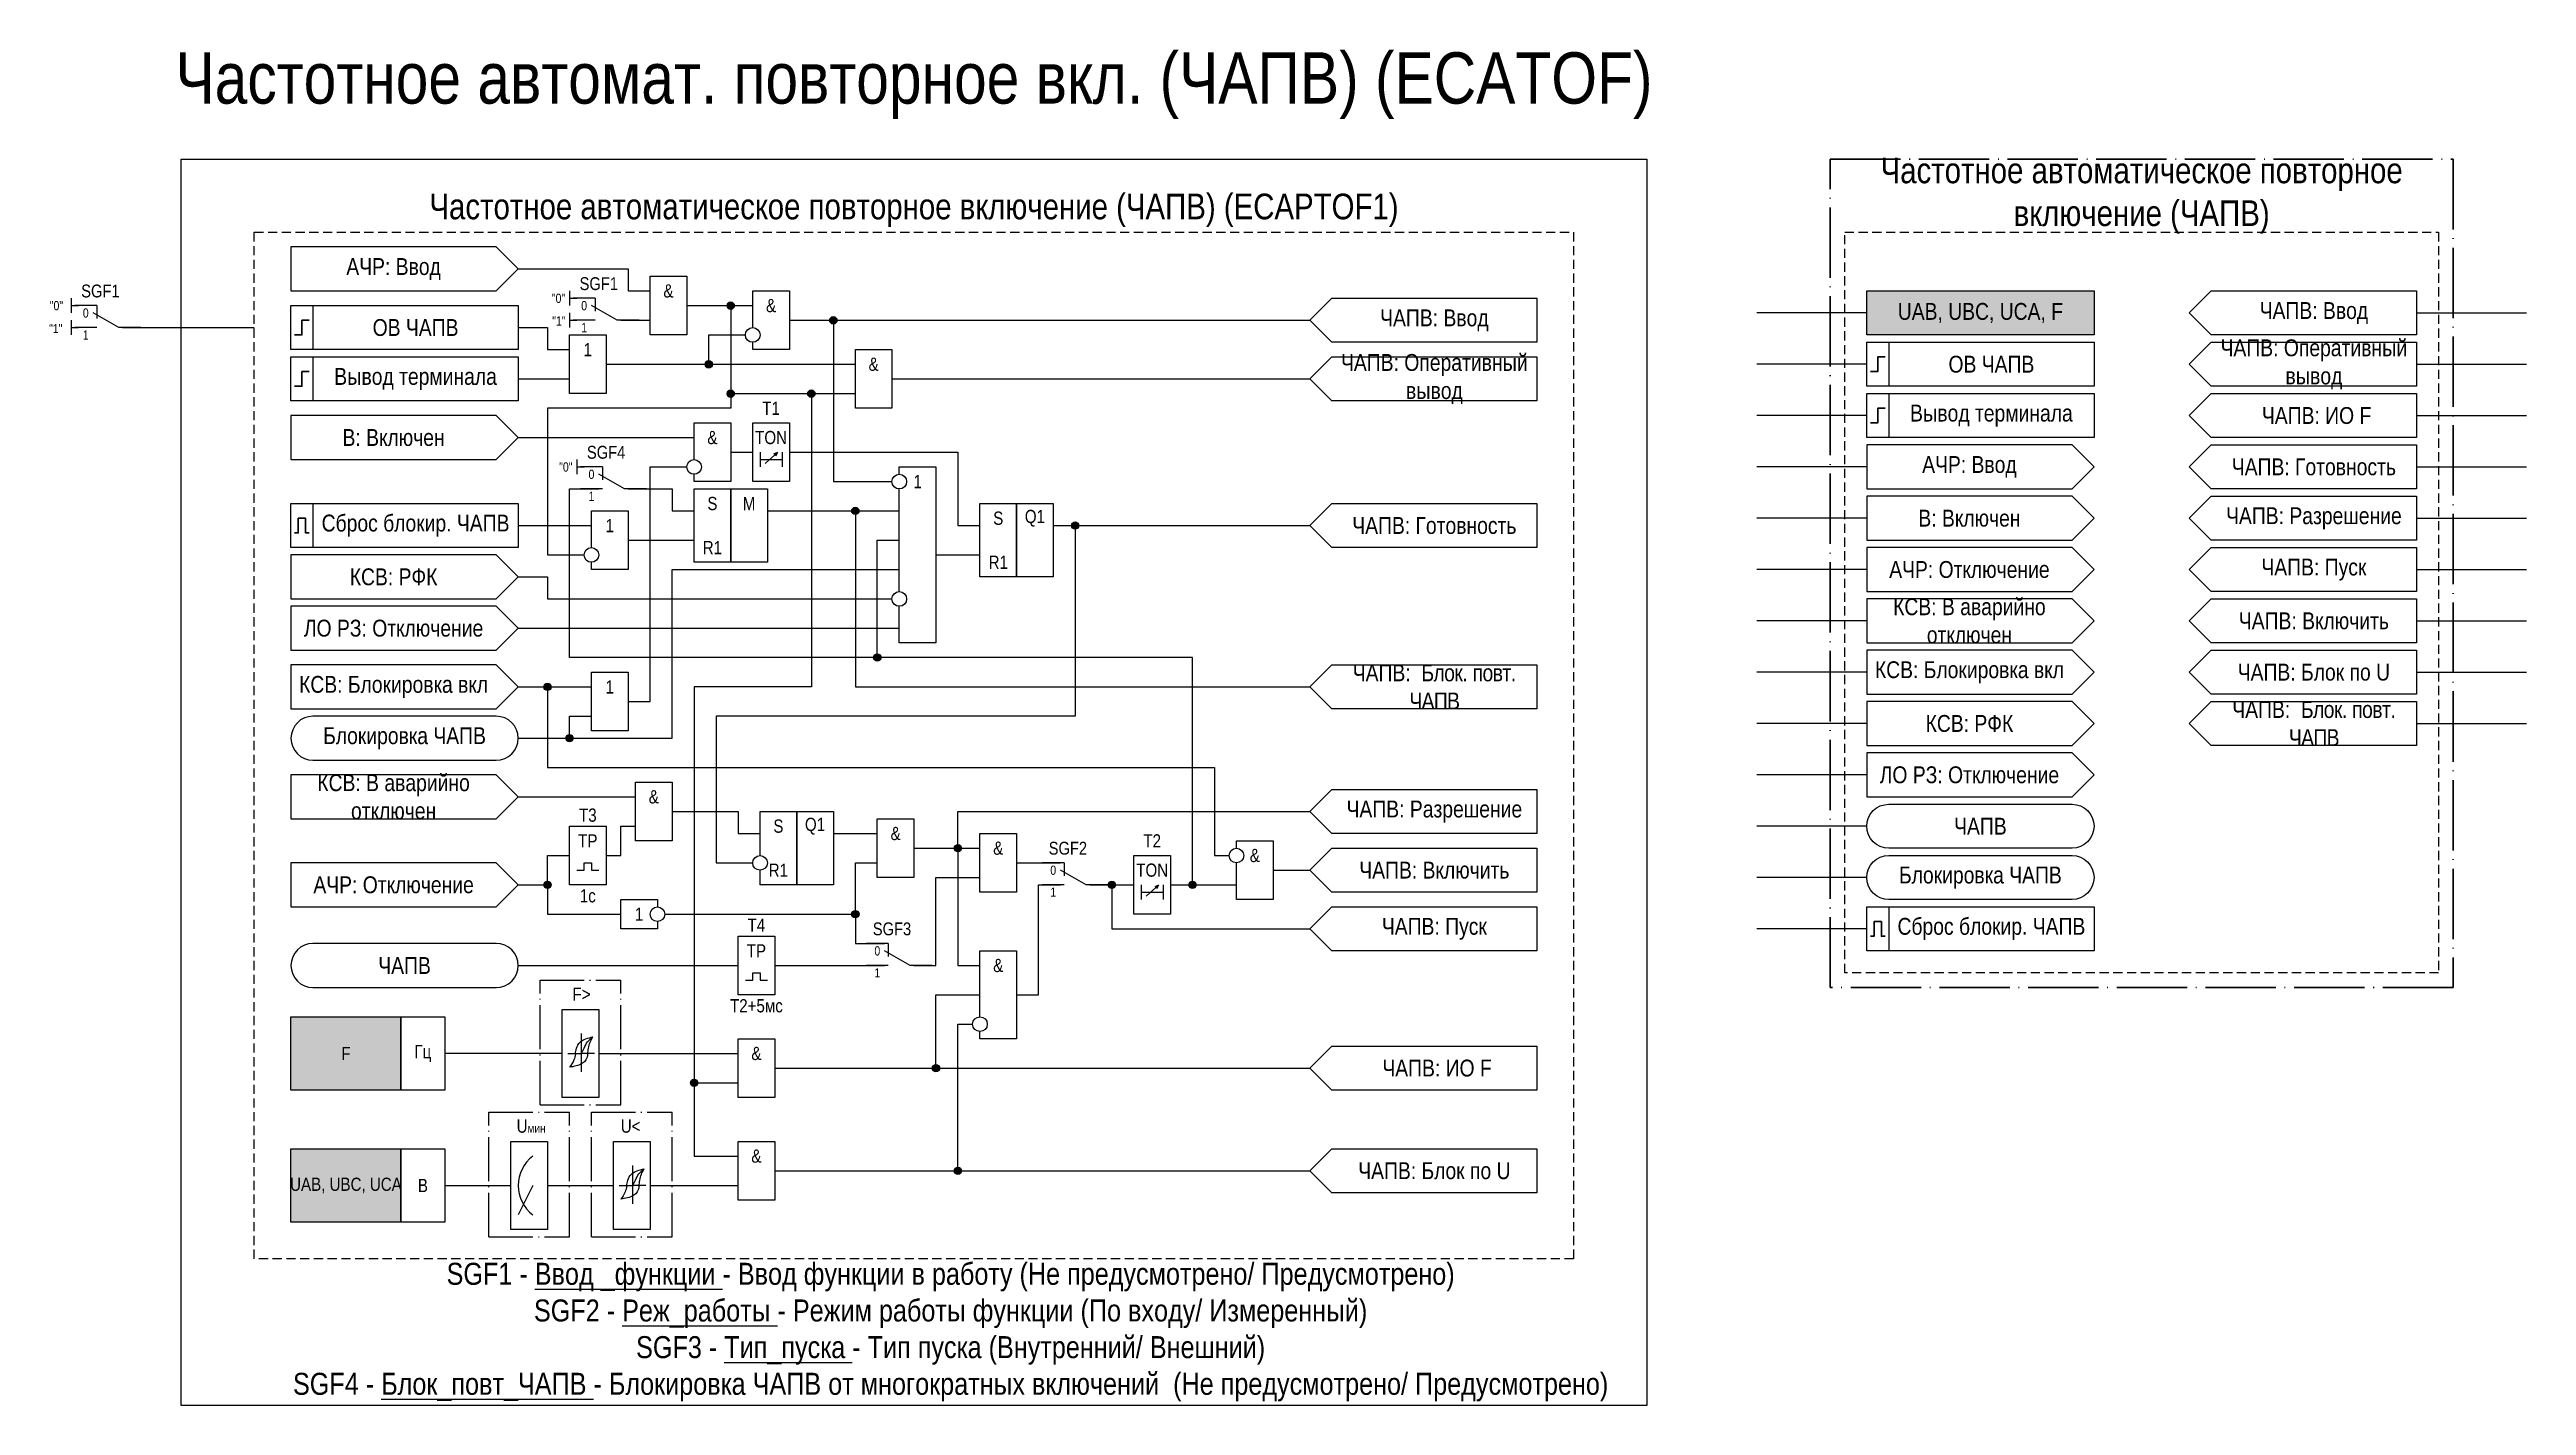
# Model space of a CAD drawing. Header units: millimetres. Extents: x -18 to 320, y 0 to 185.
import ezdxf
from ezdxf.enums import TextEntityAlignment as Align

# ---------------------------------------------------------------- set-up
doc = ezdxf.new("R2010")
doc.units = ezdxf.units.MM
doc.linetypes.add('ACAD_ISO04W100', pattern=[30, 24, -3, 0, -3])
doc.linetypes.add('штриховая2', pattern=[0.375, 0.25, -0.125])
doc.layers.add('TEXT', color=7, linetype='Continuous', lineweight=25)
doc.layers.add('Основная', color=7, linetype='Continuous')
doc.styles.add('1.8_Gost_RD', font='ARIALN.TTF', dxfattribs={"height": 1.8})
doc.styles.add('2.5_Gost_RD', font='ARIALN.TTF', dxfattribs={"height": 2.5})
doc.styles.add('3.5_Gost_RD', font='ARIALN.TTF', dxfattribs={"height": 3.5})
doc.styles.add('Вывод', font='ARIALN.TTF', dxfattribs={"height": 2.5})
doc.styles.add('Компонент', font='ARIALN.TTF', dxfattribs={"height": 3.5})

# ---------------------------------------------------------------- blocks, each defined once
blk = doc.blocks.new('*U1039')
at = {"layer": 'Основная', "linetype": 'ACAD_ISO04W100', "ltscale": 0.25}
for p, q in [((0, 0), (11, 0)), ((0, -17), (0, 0)), ((11, -17), (11, 0)), ((0, -17), (11, -17))]:
    blk.add_line(p, q, dxfattribs=at)
at = {"layer": 'Основная', "style": 'Компонент'}
blk.add_attdef('ОУ', text='', height=3.5, dxfattribs=at).set_placement((11, 0), align=Align.MIDDLE_CENTER)
blk = doc.blocks.new('*U892')
at = {"layer": 'Основная', "linetype": 'ACAD_ISO04W100', "ltscale": 0.25}
for p, q in [((0, 0), (11, 0)), ((0, -17), (0, 0)), ((11, -17), (11, 0)), ((0, -17), (11, -17))]:
    blk.add_line(p, q, dxfattribs=at)
at = {"layer": 'Основная', "style": 'Компонент'}
blk.add_attdef('ОУ', text='', height=3.5, dxfattribs=at).set_placement((11, 0), align=Align.MIDDLE_CENTER)
blk = doc.blocks.new('Точка')
at = {"ltscale": 100}
h = blk.add_hatch(color=256, dxfattribs=at)
h.dxf.hatch_style = 1
edge = h.paths.add_edge_path()
edge.add_arc((0, 0), 0.5, 0, 360)
blk.add_circle((0, 0), 0.5, dxfattribs=at)
blk = doc.blocks.new('*U958')
at = {"layer": 'Основная', "color": 0}
blk.add_line((0, 0), (7, 4), dxfattribs=at)
at = {"layer": 'Основная', "ltscale": 0.35}
blk.add_line((6, 6), (6, 2.5), dxfattribs=at)
blk = doc.blocks.new('*U1042')
at = {"layer": 'Основная', "color": 0}
for p, q in [((-3, 6), (-9, 6)), ((-3, 0), (-9, 0)), ((9, 0), (3, 0))]:
    blk.add_line(p, q, dxfattribs=at)
at = {"layer": 'Основная', "ltscale": 0.25, "xscale": -1}
blk.add_blockref('*U958', (3, 0), dxfattribs=at)
at = {"layer": 'Основная'}
for tag, height, style, p in [('В1', 2.5, 'Вывод', (-13, 6)), ('ОУ', 3.5, 'Компонент', (-2, 10)), ('В2', 2.5, 'Вывод', (-6, 4)), ('В3', 2.5, 'Вывод', (-6, -2))]:
    blk.add_attdef(tag, text='', height=height, dxfattribs=dict(at, style=style)).set_placement(p, align=Align.MIDDLE_CENTER)
blk = doc.blocks.new('*U985')
at = {"layer": 'Основная', "color": 0}
for p, q in [((-3, 6), (-9, 6)), ((-3, 0), (-9, 0)), ((9, 0), (3, 0))]:
    blk.add_line(p, q, dxfattribs=at)
at = {"layer": 'Основная', "ltscale": 0.25, "xscale": -1}
blk.add_blockref('*U958', (3, 0), dxfattribs=at)
at = {"layer": 'Основная'}
for tag, height, style, p in [('В1', 2.5, 'Вывод', (-14, 6)), ('ОУ', 3.5, 'Компонент', (-2, 10)), ('В2', 2.5, 'Вывод', (-6, 4)), ('В3', 2.5, 'Вывод', (-6, -2))]:
    blk.add_attdef(tag, text='', height=height, dxfattribs=dict(at, style=style)).set_placement(p, align=Align.MIDDLE_CENTER)

msp = doc.modelspace()

# ---------------------------------------------------------------- hatches: boundary and pattern name
at = {"ltscale": 100, "true_color": 0xf7941d}
h = msp.add_hatch(color=30, dxfattribs=at)
h.dxf.hatch_style = 1
h.paths.add_polyline_path([(230, 152), (261, 152), (261, 146), (230, 146)])
at = {"ltscale": 100, "true_color": 0xef8637}
h = msp.add_hatch(color=30, dxfattribs=at)
h.dxf.hatch_style = 1
h.paths.add_polyline_path([(15, 53), (30, 53), (30, 43), (15, 43)])
h = msp.add_hatch(color=30, dxfattribs=at)
h.dxf.hatch_style = 1
h.paths.add_polyline_path([(15, 35), (30, 35), (30, 25), (15, 25)])

# ---------------------------------------------------------------- linework, layer by layer
at = {"color": 6, "ltscale": 100}
for p, q in [((-15, 151), (-15, 149)), ((-15, 150), (-14, 150)), ((-15, 148), (-15, 146)), ((-15, 147), (-14, 147))]:
    msp.add_line(p, q, dxfattribs=at)
at = {"ltscale": 100}
for p, q in [((53, 152), (53, 150)), ((53, 151), (54, 151)), ((53, 149), (53, 147)), ((230, 149), (215, 149)), ((305, 149), (320, 149)), ((53, 148), (54, 148)), ((230, 142), (215, 142)), ((305, 142), (320, 142)), ((230, 135), (215, 135)), ((305, 135), (320, 135)), ((54, 129), (54, 127)), ((79.7, 128.46), (81.37, 129.95)), ((81.37, 129.95), (80.85, 129.73)), ((81.37, 129.95), (81.11, 129.48)), ((54, 128), (55, 128)), ((230, 128), (215, 128)), ((305, 128), (320, 128)), ((230, 121), (215, 121)), ((305, 121), (320, 121)), ((230, 114), (215, 114)), ((305, 114), (320, 114)), ((230, 107), (215, 107)), ((305, 107), (320, 107)), ((230, 100), (215, 100)), ((305, 100), (320, 100)), ((230, 93), (215, 93)), ((305, 93), (320, 93)), ((230, 86), (215, 86)), ((230, 79), (215, 79)), ((230, 72), (215, 72)), ((131.7, 69.46), (133.37, 70.95)), ((133.37, 70.95), (132.85, 70.73)), ((133.37, 70.95), (133.11, 70.48)), ((230, 65), (215, 65)), ((64, 30), (76, 30))]:
    msp.add_line(p, q, dxfattribs=at)
for p, q in [((54.6, 50.72), (54.6, 45.52)), ((61.6, 32.72), (61.6, 27.52))]:
    msp.add_line(p, q)
at = {"color": 7, "ltscale": 100}
for p, q in [((52.79, 48), (54.6, 48)), ((56.42, 48), (54.6, 48)), ((48, 30), (46, 26)), ((59.79, 30), (61.6, 30)), ((63.42, 30), (61.6, 30))]:
    msp.add_line(p, q, dxfattribs=at)
at = {"color": 3, "ltscale": 100}
msp.add_lwpolyline([(0, 170), (200, 170), (200, 0), (0, 0)], close=True, dxfattribs=at)
at = {"color": 251, "linetype": 'ACAD_ISO04W100', "lineweight": 30, "ltscale": 0.4, "true_color": 0x58595b}
msp.add_lwpolyline([(225, 170), (310, 170), (310, 57), (225, 57)], close=True, dxfattribs=at)
at = {"linetype": 'штриховая2', "ltscale": 5}
for points in [[(10, 160), (190, 160), (190, 20), (10, 20)], [(227, 160), (308, 160), (308, 59), (227, 59)]]:
    msp.add_lwpolyline(points, close=True, dxfattribs=at)
at = {"ltscale": 100}
for points in [[(46, 155), (43, 158), (15, 158), (15, 152), (43, 152), (46, 155)], [(46, 155), (61, 155), (61, 152), (64, 152)], [(69, 150), (75, 150), (75, 136), (50, 136), (50, 116), (55, 116)], [(69, 150), (75, 150), (75, 138), (92, 138)], [(69, 150), (75, 150), (75, 138), (86, 138), (86, 98), (70, 98), (70, 44), (76, 44)], [(69, 150), (78, 150)], [(69, 150), (75, 150), (75, 138), (86, 138), (86, 98), (70, 98), (70, 34), (76, 34)], [(78, 147), (78, 152), (83, 152), (83, 144), (78, 144), (78, 145)], [(154, 148), (157, 151), (185, 151), (185, 145), (157, 145), (154, 148)], [(46, 147), (50, 147), (50, 144), (53, 144)], [(58, 142), (72, 142), (72, 146), (77, 146)], [(60, 148), (64, 148)], [(83, 148), (154, 148)], [(83, 148), (89, 148), (89, 126), (97, 126)], [(58, 142), (92, 142)], [(154, 140), (157, 143), (185, 143), (185, 137), (157, 137), (154, 140)], [(46, 140), (53, 140)], [(97, 140), (154, 140)], [(46, 132), (43, 135), (15, 135), (15, 129), (43, 129), (46, 132)], [(46, 132), (70, 132)], [(70, 129), (70, 134), (75, 134), (75, 126), (70, 126), (70, 127)], [(75, 130), (78, 130)], [(79, 130), (79, 128)], [(79, 129), (82, 129)], [(82, 130), (82, 128)], [(83, 130), (106, 130), (106, 120), (109, 120)], [(261, 128), (258, 131), (230, 131), (230, 125), (258, 125), (261, 128)], [(61, 96), (64, 96), (64, 128), (69, 128)], [(98, 127), (98, 128), (103, 128), (103, 104), (98, 104), (98, 109)], [(135, 71), (138, 71), (138, 102), (53, 102), (53, 125), (57, 125)], [(56, 117), (56, 122), (61, 122), (61, 114), (56, 114), (56, 115)], [(61, 125), (67, 125), (67, 122), (70, 122)], [(80, 122), (98, 122)], [(80, 122), (92, 122), (92, 98), (154, 98)], [(98, 111), (98, 125)], [(154, 120), (157, 123), (185, 123), (185, 117), (157, 117), (154, 120)], [(261, 121), (258, 124), (230, 124), (230, 118), (258, 118), (261, 121)], [(46, 120), (56, 120)], [(119, 120), (122, 120), (122, 94), (73, 94), (73, 74), (78, 74)], [(119, 120), (154, 120)], [(46, 113), (43, 116), (15, 116), (15, 110), (43, 110), (46, 113)], [(61, 118), (70, 118)], [(135, 71), (138, 71), (138, 102), (95, 102), (95, 118), (98, 118)], [(103, 116), (109, 116)], [(46, 91), (67, 91), (67, 114), (98, 114)], [(46, 113), (50, 113), (50, 110), (97, 110)], [(46, 106), (43, 109), (15, 109), (15, 103), (43, 103), (46, 106)], [(46, 106), (98, 106)], [(46, 98), (43, 101), (15, 101), (15, 95), (43, 95), (46, 98)], [(154, 98), (157, 101), (185, 101), (185, 95), (157, 95), (154, 98)], [(46, 98), (56, 98)], [(46, 98), (50, 98), (50, 87), (141, 87), (141, 75), (143, 75)], [(46, 91), (53, 91), (53, 94), (56, 94)], [(46, 83), (43, 86), (15, 86), (15, 80), (43, 80), (46, 83)], [(46, 83), (62, 83)], [(154, 81), (157, 84), (185, 84), (185, 78), (157, 78), (154, 81)], [(58, 75), (60, 75), (60, 79), (62, 79)], [(67, 81), (76, 81), (76, 78), (79, 78)], [(79, 75), (79, 81), (84, 81), (84, 71), (79, 71), (79, 73)], [(89, 78), (95, 78)], [(100, 76), (106, 76), (106, 81), (154, 81)], [(46, 71), (50, 71), (50, 75), (53, 75)], [(100, 76), (106, 76), (106, 60), (109, 60)], [(100, 76), (109, 76)], [(144, 76), (144, 77), (149, 77), (149, 69), (144, 69), (144, 74)], [(154, 73), (157, 76), (185, 76), (185, 70), (157, 70), (154, 73)], [(46, 71), (43, 74), (15, 74), (15, 68), (43, 68), (46, 71)], [(46, 71), (50, 71), (50, 67), (60, 67)], [(54, 73), (55, 73), (55, 74), (56, 74), (56, 73), (57, 73)], [(66, 67), (92, 67), (92, 74), (95, 74)], [(100, 60), (103, 60), (103, 72), (109, 72)], [(114, 74), (120, 74)], [(114, 56), (117, 56), (117, 71), (120, 71)], [(124, 71), (127, 71), (127, 65), (154, 65)], [(127, 71), (130, 71)], [(131, 71), (131, 69)], [(134, 71), (134, 69)], [(135, 71), (144, 71)], [(149, 73), (154, 73)], [(65, 66), (65, 65), (60, 65), (60, 69), (65, 69), (65, 68)], [(131, 70), (134, 70)], [(154, 65), (157, 68), (185, 68), (185, 62), (157, 62), (154, 65)], [(66, 67), (92, 67), (92, 63), (96, 63)], [(109, 53), (109, 62), (114, 62), (114, 50), (109, 50), (109, 51)], [(46, 60), (76, 60)], [(77, 58), (78, 58), (78, 59), (79, 59), (79, 58), (80, 58)], [(81, 60), (96, 60)], [(81, 46), (103, 46), (103, 56), (109, 56)], [(81, 32), (106, 32), (106, 52), (108, 52)], [(52, 48), (36, 48)], [(57, 48), (76, 48)], [(154, 46), (157, 49), (185, 49), (185, 43), (157, 43), (154, 46)], [(81, 46), (154, 46)], [(154, 32), (157, 35), (185, 35), (185, 29), (157, 29), (154, 32)], [(81, 32), (154, 32)], [(36, 30), (45, 30)], [(50, 30), (59, 30)]]:
    msp.add_lwpolyline(points, dxfattribs=at)
for points in [[(64, 154), (69, 154), (69, 146), (64, 146)], [(15, 150), (18, 150), (18, 144), (15, 144)], [(15, 150), (46, 150), (46, 144), (15, 144)], [(230, 152), (261, 152), (261, 146), (230, 146)], [(305, 152), (305, 146), (277, 146), (274, 149), (277, 152)], [(53, 146), (58, 146), (58, 138), (53, 138)], [(15, 143), (46, 143), (46, 137), (15, 137)], [(15, 143), (18, 143), (18, 137), (15, 137)], [(92, 144), (97, 144), (97, 136), (92, 136)], [(230, 145), (233, 145), (233, 139), (230, 139)], [(230, 145), (261, 145), (261, 139), (230, 139)], [(305, 145), (305, 139), (277, 139), (274, 142), (277, 145)], [(230, 138), (261, 138), (261, 132), (230, 132)], [(230, 138), (233, 138), (233, 132), (230, 132)], [(277, 138), (305, 138), (305, 132), (277, 132), (274, 135)], [(78, 134), (83, 134), (83, 126), (78, 126)], [(277, 131), (305, 131), (305, 125), (277, 125), (274, 128)], [(15, 123), (18, 123), (18, 117), (15, 117)], [(15, 123), (46, 123), (46, 117), (15, 117)], [(70, 125), (75, 125), (75, 115), (70, 115)], [(75, 125), (80, 125), (80, 115), (75, 115)], [(109, 123), (114, 123), (114, 113), (109, 113)], [(114, 123), (119, 123), (119, 113), (114, 113)], [(277, 124), (305, 124), (305, 118), (277, 118), (274, 121)], [(277, 117), (305, 117), (305, 111), (277, 111), (274, 114)], [(277, 110), (305, 110), (305, 104), (277, 104), (274, 107)], [(277, 103), (305, 103), (305, 97), (277, 97), (274, 100)], [(56, 100), (61, 100), (61, 92), (56, 92)], [(277, 96), (305, 96), (305, 90), (277, 90), (274, 93)], [(62, 85), (67, 85), (67, 77), (62, 77)], [(53, 79), (58, 79), (58, 71), (53, 71)], [(84, 81), (89, 81), (89, 71), (84, 71)], [(95, 80), (100, 80), (100, 72), (95, 72)], [(109, 78), (114, 78), (114, 70), (109, 70)], [(130, 75), (135, 75), (135, 67), (130, 67)], [(230, 68), (261, 68), (261, 62), (230, 62)], [(230, 68), (233, 68), (233, 62), (230, 62)], [(76, 64), (81, 64), (81, 56), (76, 56)], [(15, 53), (30, 53), (30, 43), (15, 43)], [(30, 53), (36, 53), (36, 43), (30, 43)], [(52, 54), (57, 54), (57, 42), (52, 42)], [(76, 50), (81, 50), (81, 42), (76, 42)], [(15, 35), (30, 35), (30, 25), (15, 25)], [(30, 35), (36, 35), (36, 25), (30, 25)], [(45, 36), (50, 36), (50, 24), (45, 24)], [(59, 36), (64, 36), (64, 24), (59, 24)], [(76, 36), (81, 36), (81, 28), (76, 28)]]:
    msp.add_lwpolyline(points, close=True, dxfattribs=at)
at = {"color": 6, "ltscale": 100}
msp.add_lwpolyline([(-8, 147), (10, 147)], dxfattribs=at)
at = {"lineweight": 30, "ltscale": 100}
for points in [[(17.5, 148), (16.5, 148), (16.5, 146), (15.5, 146)], [(232.5, 143), (231.5, 143), (231.5, 141), (230.5, 141)], [(17.5, 141), (16.5, 141), (16.5, 139), (15.5, 139)], [(232.5, 136), (231.5, 136), (231.5, 134), (230.5, 134)], [(15.5, 119), (16, 119), (16, 121), (17, 121), (17, 119), (17.5, 119)], [(230.5, 64), (231, 64), (231, 66), (232, 66), (232, 64), (232.5, 64)]]:
    msp.add_lwpolyline(points, dxfattribs=at)
at = {"ltscale": 100}
for points in [[(18, 88), (43, 88, 1), (43, 94), (18, 94, 1)], [(233, 76, -1), (233, 82), (258, 82, -1), (258, 76)], [(233, 69, -1), (233, 75), (258, 75, -1), (258, 69)], [(18, 57), (43, 57, 1), (43, 63), (18, 63, 1)]]:
    msp.add_lwpolyline(points, format="xyb", close=True, dxfattribs=at)
msp.add_circle((78, 146), 1)
for centre in [(70, 128), (98, 126), (56, 116), (98, 110), (79, 74), (144, 75), (65, 67), (109, 52)]:
    msp.add_circle(centre, 1, dxfattribs=at)
at = {"color": 7, "ltscale": 100}
msp.add_arc((51, 30), 5, 126.8699, 233.1301, dxfattribs=at)
for points in [[(53.8, 47.92), (53.6, 47.13), (53, 46.12)], [(55.48, 47.92), (55.25, 47.13), (54.76, 46.67), (53, 46.12)], [(53.8, 47.92), (53.95, 48.71), (54.44, 49.54), (56.2, 50.26)], [(54.6, 48), (55, 48.72), (55.47, 49.6), (56.2, 50.26)], [(55.48, 47.92), (55.6, 48.71), (55.81, 49.54), (56.2, 50.26)], [(60.8, 29.92), (60.95, 30.71), (61.44, 31.54), (63.2, 32.26)], [(61.6, 30), (62, 30.72), (62.47, 31.6), (63.2, 32.26)], [(62.48, 29.92), (62.6, 30.71), (62.81, 31.54), (63.2, 32.26)], [(60.8, 29.92), (60.6, 29.13), (60, 28.12)], [(62.48, 29.92), (62.25, 29.13), (61.76, 28.67), (60, 28.12)]]:
    msp.add_spline(points, degree=3)
at = {"layer": 'TEXT', "ltscale": 100}
for points in [[(230, 117), (230, 111), (258, 111), (261, 114), (258, 117)], [(230, 110), (230, 104), (258, 104), (261, 107), (258, 110)], [(230, 103), (230, 97), (258, 97), (261, 100), (258, 103)], [(230, 96), (230, 90), (258, 90), (261, 93), (258, 96)], [(230, 89), (230, 83), (258, 83), (261, 86), (258, 89)]]:
    msp.add_lwpolyline(points, close=True, dxfattribs=at)

# ---------------------------------------------------------------- block references
at = {"ltscale": 100}
for p in [(75, 150), (89, 148), (72, 142), (75, 138), (86, 138), (92, 122), (122, 120), (95, 102), (50, 98), (53, 91), (106, 76), (106, 76), (50, 71), (127, 71), (138, 71), (92, 67), (92, 67), (70, 44), (103, 46), (106, 32)]:
    msp.add_blockref('Точка', p, dxfattribs=at)
at = {"layer": 'Основная', "color": 6, "ltscale": 0.25, "xscale": 0.5, "yscale": 0.5, "zscale": 0.5}
msp.add_blockref('*U985', (-10, 147), dxfattribs=at).add_auto_attribs({'ОУ': 'SGF1', 'В1': '"0"', 'В2': '0', 'В3': '1'})
at = {"layer": 'Основная', "ltscale": 0.25, "xscale": 0.5, "yscale": 0.5, "zscale": 0.5}
for p, values in [((58, 148), {'ОУ': 'SGF1', 'В1': '"0"', 'В2': '0', 'В3': '1'}), ((59, 125), {'ОУ': 'SGF4', 'В1': '"0"', 'В2': '0', 'В3': '1'})]:
    msp.add_blockref('*U1042', p, dxfattribs=at).add_auto_attribs(values)
at = {"layer": 'Основная', "ltscale": 0.25}
ref = msp.add_blockref('*U985', (122, 71), dxfattribs=dict(at, xscale=0.5, yscale=0.5, zscale=0.5))
ref.add_attrib('ОУ', 'SGF2', dxfattribs={"height": 1.75, "style": 'Компонент'}).set_placement((121, 76), align=Align.MIDDLE_CENTER)
ref.add_attrib('В2', '0', dxfattribs={"height": 1.25, "style": 'Вывод'}).set_placement((119, 73), align=Align.MIDDLE_CENTER)
ref.add_attrib('В3', '1', dxfattribs={"height": 1.25, "style": 'Вывод'}).set_placement((119, 70), align=Align.MIDDLE_CENTER)
ref = msp.add_blockref('*U985', (98, 60), dxfattribs=dict(at, xscale=0.5, yscale=0.5, zscale=0.5))
ref.add_attrib('ОУ', 'SGF3', dxfattribs={"height": 1.75, "style": 'Компонент'}).set_placement((97, 65), align=Align.MIDDLE_CENTER)
ref.add_attrib('В2', '0', dxfattribs={"height": 1.25, "style": 'Вывод'}).set_placement((95, 62), align=Align.MIDDLE_CENTER)
ref.add_attrib('В3', '1', dxfattribs={"height": 1.25, "style": 'Вывод'}).set_placement((95, 59), align=Align.MIDDLE_CENTER)
for name, p in [('*U1039', (49, 58)), ('*U892', (42, 40)), ('*U1039', (56, 40))]:
    msp.add_blockref(name, p, dxfattribs=at)

# ---------------------------------------------------------------- texts
at = {"color": 30, "ltscale": 100, "attachment_point": 5, "style": '3.5_Gost_RD'}
for s, insert, char_height, width in [('{\\C3;Частотное автомат. повторное вкл. (ЧАПВ) (ECATOF)}', (100, 180), 7, 200), ('Частотное автоматическое повторное включение (ЧАПВ)', (267.5, 165), 3.5, 85), ('Частотное автоматическое повторное включение (ЧАПВ) (ECAPTOF1)', (100, 163), 3.5, 180), ('SGF1 - {\\LВвод _функции} - Ввод функции в работу (Не предусмотрено/ Предусмотрено)\\PSGF2 - {\\LРеж_работы} - Режим работы функции (По входу/ Измеренный)\\PSGF3 - {\\LТип_пуска} - Тип пуска (Внутренний/ Внешний)\\PSGF4 - {\\LБлок_повт_ЧАПВ} - Блокировка ЧАПВ от многократных включений ^I(Не предусмотрено/ Предусмотрено)', (105, 10), 3, 190)]:
    msp.add_mtext(s, dxfattribs=dict(at, insert=insert, char_height=char_height, width=width))
at = {"ltscale": 100, "attachment_point": 5}
for s, insert, char_height, width, style in [('&', (66.5, 152), 1.8, 5, '2.5_Gost_RD'), ('&', (80.5, 150), 1.8, 5, '2.5_Gost_RD'), ('ЧАПВ: Ввод', (291, 149), 2.3, 28, '2.5_Gost_RD'), ('ЧАПВ: Оперативный вывод', (291, 142), 2.3, 28, '2.5_Gost_RD'), ('1', (55.5, 144), 1.8, 5, '2.5_Gost_RD'), ('&', (94.5, 142), 1.8, 5, '2.5_Gost_RD'), ('T1', (80.5, 136), 1.8, 5, '2.5_Gost_RD'), (' ЧАПВ: ИО F', (291, 135), 2.3, 28, '2.5_Gost_RD'), ('&', (72.5, 132), 1.8, 5, '2.5_Gost_RD'), ('TON', (80.5, 132), 1.8, 5, '2.5_Gost_RD'), ('ЧАПВ: Готовность', (291, 128), 2.3, 28, '2.5_Gost_RD'), ('1', (100.5, 126), 1.8, 5, '2.5_Gost_RD'), ('S', (72.5, 123), 1.8, 5, '2.5_Gost_RD'), ('М', (77.5, 123), 1.8, 5, '2.5_Gost_RD'), ('S', (111.5, 121), 1.8, 5, '2.5_Gost_RD'), ('Q1', (116.5, 121), 1.8, 5, '2.5_Gost_RD'), ('ЧАПВ: Разрешение', (291, 121), 2.3, 28, '2.5_Gost_RD'), ('1', (58.5, 120), 1.8, 5, '2.5_Gost_RD'), ('R1', (72.5, 117), 1.8, 5, '2.5_Gost_RD'), ('R1', (111.5, 115), 1.8, 5, '2.5_Gost_RD'), ('ЧАПВ: Пуск', (291, 114), 2.3, 28, '2.5_Gost_RD'), ('ЧАПВ: Включить', (291, 107), 2.3, 28, '2.5_Gost_RD'), ('1', (58.5, 98), 1.8, 5, '2.5_Gost_RD'), ('ЧАПВ: Блок по U', (291, 100), 2.3, 28, '2.5_Gost_RD'), ('ЧАПВ:  {\\T0.95;Блок. повт. ЧАПВ}', (291, 93), 2.3, 28, '2.5_Gost_RD'), ('T3', (55.5, 80.5), 1.8, 5, '2.5_Gost_RD'), ('&', (64.5, 83), 1.8, 5, '2.5_Gost_RD'), ('TP', (55.5, 77), 1.8, 5, '2.5_Gost_RD'), ('S', (81.5, 79), 1.8, 5, '2.5_Gost_RD'), ('Q1', (86.5, 79), 1.8, 5, '2.5_Gost_RD'), ('&', (97.5, 78), 1.8, 5, '2.5_Gost_RD'), ('T2', (132.5, 77), 1.8, 5, '2.5_Gost_RD'), ('ЧАПВ', (245.5, 79), 2.3, 31, '2.5_Gost_RD'), ('&', (111.5, 76), 1.8, 5, '2.5_Gost_RD'), ('&', (146.5, 75), 1.8, 5, '2.5_Gost_RD'), ('R1', (81.5, 73), 1.8, 5, '2.5_Gost_RD'), ('TON', (132.5, 73), 1.8, 5, '2.5_Gost_RD'), ('1с', (55.5, 69.5), 1.8, 5, '2.5_Gost_RD'), ('1', (62.5, 67), 1.8, 5, '2.5_Gost_RD'), ('T4', (78.5, 65.5), 1.8, 5, '2.5_Gost_RD'), ('TP', (78.5, 62), 1.8, 5, '2.5_Gost_RD'), ('&', (111.5, 60), 1.8, 5, '2.5_Gost_RD'), ('Т2+5мс', (78.5, 54.5), 1.8, 5, '2.5_Gost_RD'), ('F', (22.5, 48), 1.8, 15, '1.8_Gost_RD'), ('Гц', (33, 48), 1.8, 6, '1.8_Gost_RD'), ('&', (78.5, 48), 1.8, 5, '2.5_Gost_RD'), ('&', (78.5, 34), 1.8, 5, '2.5_Gost_RD'), ('UAB, UBC, UCA', (22.5, 30), 1.8, 15, '1.8_Gost_RD'), ('В', (33, 30), 1.8, 6, '1.8_Gost_RD')]:
    msp.add_mtext(s, dxfattribs=dict(at, insert=insert, char_height=char_height, width=width, style=style))
at = {"color": 6, "ltscale": 100, "insert": (-18, 147.5), "char_height": 1.25, "attachment_point": 1, "style": '3.5_Gost_RD'}
msp.add_mtext_dynamic_manual_height_columns('"1"', width=2, gutter_width=17.5, heights=[0], dxfattribs=at)
at = {"ltscale": 100, "insert": (50.65, 148.54), "char_height": 1.25, "attachment_point": 1, "style": '3.5_Gost_RD'}
msp.add_mtext_dynamic_manual_height_columns('"1"', width=2, gutter_width=17.5, heights=[0], dxfattribs=at)
at = {"color": 3, "ltscale": 100, "insert": (245.5, 72), "char_height": 2.3, "width": 31, "attachment_point": 5, "style": '2.5_Gost_RD'}
msp.add_mtext('Блокировка ЧАПВ', dxfattribs=at)
at = {"color": 7, "ltscale": 100, "char_height": 1.8, "attachment_point": 1, "style": '1.8_Gost_RD'}
for s, width, insert in [('\\pi4.41288;F>', 10, (49, 57)), ('\\pi2.78586;U{\\H0.66667x;мин}', 11, (43, 39)), ('U<', 4, (60, 39))]:
    msp.add_mtext_dynamic_manual_height_columns(s, width=width, gutter_width=17.5, heights=[0], dxfattribs=dict(at, insert=insert))
at = {"layer": 'TEXT', "ltscale": 100, "char_height": 2.3, "attachment_point": 5, "style": '2.5_Gost_RD'}
for s, insert, width in [('АЧР: Ввод', (29, 155), 28), ('ЧАПВ: Ввод', (171, 148), 28), ('ОВ ЧАПВ', (32, 147), 28), ('ЧАПВ: Оперативный вывод', (171, 140), 28), ('ОВ ЧАПВ', (247, 142), 28), ('Вывод терминала', (32, 140), 28), ('Вывод терминала', (247, 135), 28), ('В: Включен', (29, 132), 28), ('АЧР: Ввод', (244, 128), 28), ('В: Включен', (244, 121), 28), ('Сброс блокир. ЧАПВ', (32, 120), 28), ('ЧАПВ: Готовность', (171, 120), 28), ('АЧР: Отключение', (244, 114), 28), ('{\\C256;КСВ: РФК}', (29, 113), 28), ('КСВ: В аварийно отключен', (244, 107), 28), ('ЛО РЗ: Отключение', (29, 106), 28), ('КСВ: Блокировка вкл', (244, 100), 28), ('КСВ: Блокировка вкл', (29, 98), 28), ('ЧАПВ:  {\\T0.95;Блок. повт. ЧАПВ}', (171, 98), 28), ('Блокировка ЧАПВ', (30.5, 91), 31), ('{\\C256;КСВ: РФК}', (244, 93), 28), ('КСВ: В аварийно отключен', (29, 83), 28), ('ЛО РЗ: Отключение', (244, 86), 28), ('ЧАПВ: Разрешение', (171, 81), 28), ('АЧР: Отключение', (29, 71), 28), ('ЧАПВ: Включить', (171, 73), 28), ('ЧАПВ: Пуск', (171, 65), 28), ('Сброс блокир. ЧАПВ', (247, 65), 28), ('ЧАПВ', (30.5, 60), 31), (' ЧАПВ: ИО F', (171, 46), 28), ('ЧАПВ: Блок по U', (171, 32), 28)]:
    msp.add_mtext(s, dxfattribs=dict(at, insert=insert, width=width))
at = {"layer": 'TEXT', "color": 0, "ltscale": 100, "insert": (245.5, 149), "char_height": 2.3, "width": 31, "attachment_point": 5, "style": '2.5_Gost_RD'}
msp.add_mtext('{\\C256;UAB, UBC, UCA, F}', dxfattribs=at)

doc.saveas('drawing.dxf')
